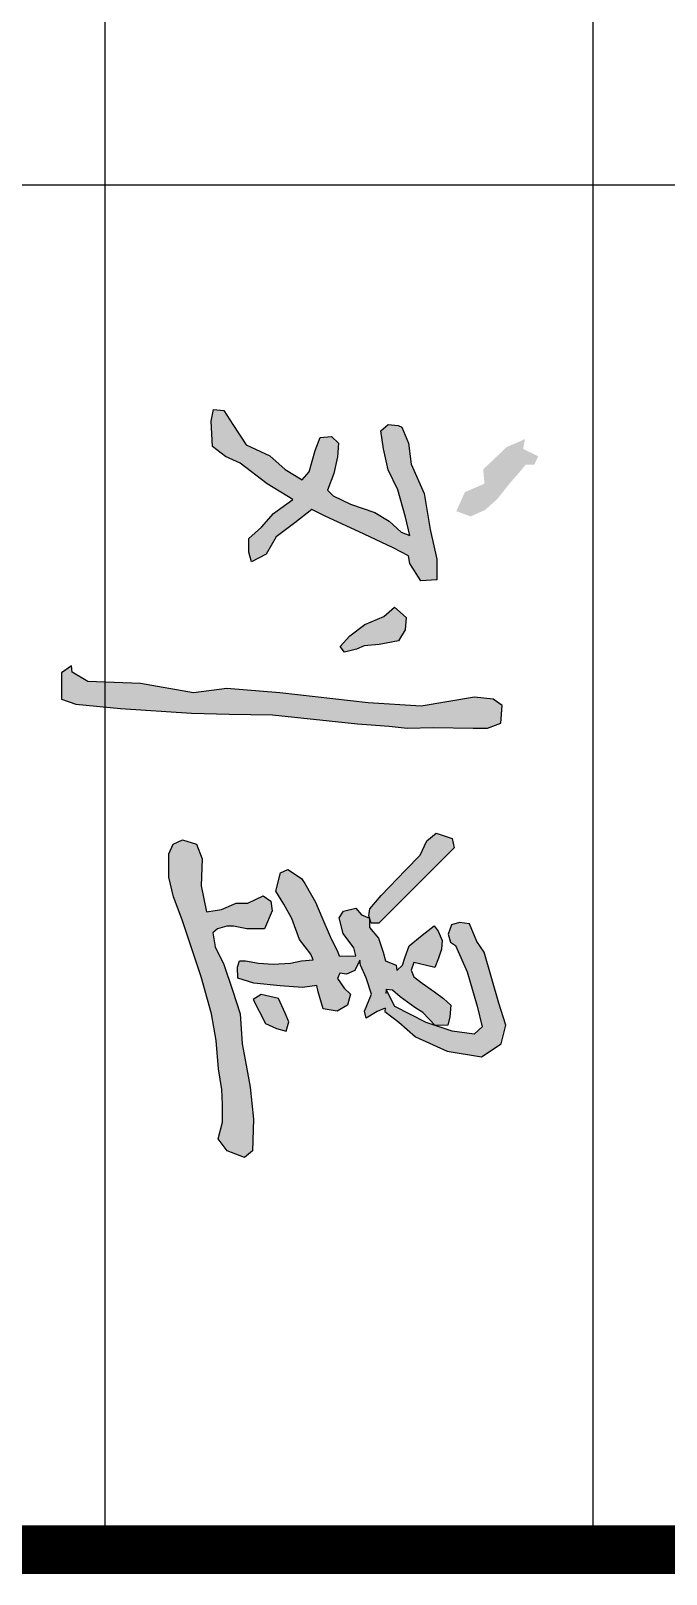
# Model space of a CAD drawing. Header units: millimetres. Extents: x 539196 to 807275, y 431843 to 1156631.
# Drawn here: x 624703 to 626544, y 600972 to 605444 of the extents above; entities that cross this region are included whole.
import ezdxf

# ---------------------------------------------------------------- set-up
doc = ezdxf.new("R2010")
doc.units = ezdxf.units.MM
doc.header["$MEASUREMENT"] = 0
doc.layers.add('PUB_TITLE', color=4, linetype='Continuous')
doc.layers.add('SIG_TEXT', color=7, linetype='Continuous')

# ---------------------------------------------------------------- blocks, each defined once
blk = doc.blocks.new('A$C252E1BA3')
at = {"layer": 'SIG_TEXT', "lineweight": 25}
h = blk.add_hatch(color=1, dxfattribs=at)
h.paths.add_polyline_path([(714.2, 922.6), (714.2, 955), (702.8, 984.6), (663.4, 987.4), (649.3, 967.7), (645.1, 925.4), (664.8, 805.8), (657.8, 687.5), (635.2, 489), (625.3, 370.8), (635.2, 295.6), (614.1, 177.4), (609.8, 59.1), (588.7, 23.9), (574.6, 22.5), (590.1, 0), (649.3, 0), (660.6, 32.4), (670.4, 132.3), (680.3, 291.4), (683.1, 375.9), (684.5, 473), (704.3, 663.6), (710, 734), (714.2, 774.8), (712.8, 833.9)])
h.paths.add_polyline_path([(518.7, 755.1), (493.6, 770), (466.1, 772.4), (443.4, 746.5), (463.8, 722.2), (481.8, 679.9), (507.7, 646.1), (531.2, 624.2), (543.8, 634.4), (537.5, 661), (529.7, 678.3), (526.5, 712)])
h.paths.add_polyline_path([(269.2, 826.2), (188.4, 813), (122.4, 783.6), (75.4, 777.8), (40.1, 763.1), (36.3, 754.9), (33.8, 731.8), (48.2, 715.4), (88.4, 721.8), (135.7, 731.8), (180.3, 753.7), (241.3, 770.9), (282.3, 781), (275, 760.9), (250.4, 734.2), (231.2, 702.4), (212.1, 647.8), (193.9, 608.7), (181.2, 596), (143.8, 610.5), (106.5, 618.7), (75.6, 620.5), (61, 605.1), (62.8, 579.6), (92, 568.7), (140.2, 555), (157.5, 539.6), (134.7, 501.4), (103.8, 466.8), (79.7, 413.8), (33.7, 384), (2.7, 364), (0, 340.4), (26.4, 335.8), (82.8, 338.6), (105.6, 367.7), (120.2, 400.4), (166.7, 460.6), (202.2, 518.8), (221.3, 491.6), (233.1, 475.2), (264.1, 447.9), (289.6, 419.7), (319.6, 419.7), (341.5, 426.1), (324.2, 458.8), (285.9, 480.9), (254.1, 522.7), (224, 560.9), (238.6, 589.1), (279.5, 678.3), (310.5, 743.7), (327.9, 777.8), (345.6, 780.7), (383.9, 805), (382, 840.9), (335.3, 840.9)])
h.paths.add_polyline_path([(141.5, 1025.7), (123.8, 1040.4), (123.8, 1059.5), (104.9, 1068.5), (88.6, 1034.5), (66.6, 1038.9), (84.2, 997.8), (116.5, 964.1), (134.1, 945), (166.4, 948), (185.5, 903.9), (228.1, 884.9), (239.8, 917.1), (225.2, 949.4), (200.2, 977.3), (165, 1005.2)])
blk.add_hatch(color=1, dxfattribs=at).paths.add_polyline_path([(1316.4, 759.3), (1340.3, 791.6), (1351.3, 809.5), (1380.4, 837.3), (1379.5, 865.7), (1360.7, 870), (1335.1, 872.5), (1319.9, 856.1), (1305.3, 835.7), (1285.7, 808.5), (1271.2, 789.7), (1256.7, 783.8), (1239.6, 789.7), (1245.6, 815.3), (1250.7, 836.6), (1229.4, 845.1), (1209.8, 851.9), (1190.2, 852.8), (1168.9, 844.2), (1157, 834.9), (1178.3, 808.5), (1202.1, 779.5), (1228.6, 769.3), (1245.6, 764.2), (1257.5, 751.4), (1245.6, 749.7), (1235.4, 725.9), (1215.8, 720.8), (1185.1, 710.6), (1161.2, 690.3), (1139.9, 690.3), (1132.3, 672.2), (1117.8, 659.5), (1124.6, 632.2), (1139.1, 622), (1174, 631.4), (1206.4, 655.2), (1224.3, 659.5), (1225.2, 642.4), (1224.3, 622), (1215.8, 619.4), (1180.8, 602.4), (1137.4, 583.7), (1104.1, 569.2), (1062.4, 545.4), (1051.3, 537.7), (1030.8, 507), (1038.5, 490.9), (1079.4, 480.6), (1108.4, 498.5), (1140.8, 516.4), (1187.7, 533.4), (1220.9, 559), (1233.7, 564.1), (1235.4, 537.7), (1240.5, 513), (1243.1, 474.7), (1240.5, 441.5), (1235.4, 412.5), (1235.4, 398.9), (1249.9, 394.6), (1274.6, 395.5), (1285.7, 431.2), (1291.6, 490), (1295, 540.2), (1290.5, 572.4), (1305.4, 575.1), (1343.3, 586.3), (1348.6, 617.7), (1335.3, 641.1), (1310.2, 647.5), (1296.9, 633.7), (1275.1, 618.8), (1263.4, 624.1), (1265.5, 639), (1257.5, 657.6), (1234.1, 668.8), (1245.2, 669.9), (1273.5, 682.6), (1310.2, 694.9), (1348.6, 678.9), (1364.1, 682.6), (1348.8, 707.7), (1342, 725.2), (1348.8, 724.9), (1373, 756.1), (1406, 793.3), (1438, 864.3), (1451, 941.3), (1421.6, 985.5), (1380, 995.8), (1330.6, 980.3), (1216.2, 947.4), (1191.9, 930.9), (1153, 914.5), (1149.5, 892), (1154.7, 873.8), (1175.5, 866.9), (1193.7, 872), (1201.5, 883.3), (1260.4, 909.3), (1337.5, 931.8), (1383.4, 943), (1399.9, 924.9), (1393, 875.5), (1373.9, 817.5), (1337.9, 747.1), (1299.9, 727.4), (1301, 742.2)])
h = blk.add_hatch(color=1, dxfattribs=at)
h.paths.add_polyline_path([(1089.3, 716.7), (1118.9, 691.3), (1134.7, 688.6), (1151.2, 694.1), (1151.5, 711), (1073.8, 788.6), (982.2, 880.2), (961.3, 875.5), (949.6, 839.8), (966.8, 819.1), (998.5, 804), (1032.2, 771)])
h.paths.add_polyline_path([(1319.9, 486.1), (1311.3, 447.5), (1322, 429.3), (1375.7, 457.1), (1387.5, 481.8), (1392.9, 503.3), (1372.5, 509.7), (1353.1, 501.1)])
h.paths.add_polyline_path([(1125.5, 325.2), (1067.6, 313.4), (1007.4, 315.6), (974.2, 302.7), (964.5, 271.6), (974.2, 250.1), (995.6, 240.5), (1048.2, 240.5), (1092.3, 251.2), (1143.8, 270.5), (1197.5, 288.7), (1271.5, 313.4), (1354.2, 335.9), (1414.3, 346.7), (1477.7, 352), (1523.8, 359.5), (1557.1, 360.6), (1596.8, 360.6), (1634.4, 350.9), (1661.3, 371.3), (1676.3, 409.9), (1661.3, 428.2), (1590.4, 430.3), (1518.5, 422.8), (1469.1, 414.2), (1421.8, 404.6), (1354.4, 400.7), (1301.6, 383.1), (1243.6, 363.8), (1203.9, 344.5), (1172.8, 339.2), (1164.2, 349.9), (1157.7, 370.3), (1157.7, 385.3), (1164.2, 415.3), (1164.2, 438.9), (1164.2, 455), (1123.4, 472.2), (1101.9, 468.9), (1090.1, 451.8), (1106.2, 417.5), (1106.2, 391.7), (1120.2, 358.5)])
at = {"layer": 'SIG_TEXT', "color": 1, "lineweight": 25}
for points in [[(702.8, 984.6), (663.4, 987.4), (649.3, 967.7), (645.1, 925.4), (664.8, 805.8), (657.8, 687.5), (635.2, 489), (625.3, 370.8), (635.2, 295.6), (614.1, 177.4), (609.8, 59.1), (588.7, 23.9), (574.6, 22.5), (590.1, 0), (649.3, 0), (660.6, 32.4), (670.4, 132.3), (680.3, 291.4), (683.1, 375.9), (684.5, 473), (704.3, 663.6), (710, 734), (714.2, 774.8), (712.8, 833.9), (714.2, 922.6), (714.2, 955), (702.8, 984.6)], [(1342, 725.2), (1348.8, 724.9), (1373, 756.1), (1406, 793.3), (1438, 864.3), (1451, 941.3), (1421.6, 985.5), (1380, 995.8), (1330.6, 980.3), (1216.2, 947.4), (1191.9, 930.9), (1153, 914.5), (1149.5, 892), (1154.7, 873.8), (1175.5, 866.9), (1193.7, 872), (1201.5, 883.3)], [(1201.5, 883.3), (1260.4, 909.3), (1337.5, 931.8), (1383.4, 943), (1399.9, 924.9), (1393, 875.5), (1373.9, 817.5), (1337.9, 747.1), (1299.9, 727.4), (1308.9, 727)], [(982.2, 880.2), (1073.8, 788.6), (1151.5, 711), (1151.2, 694.1), (1134.7, 688.6), (1118.9, 691.3), (1089.3, 716.7), (1032.2, 771), (998.5, 804), (966.8, 819.1), (949.6, 839.8), (961.3, 875.5), (982.2, 880.2)], [(1342, 725.2), (1348.8, 707.7), (1364.1, 682.6), (1348.6, 678.9), (1310.2, 694.9), (1273.5, 682.6), (1245.2, 669.9), (1234.1, 668.8), (1257.5, 657.6), (1265.5, 639), (1263.4, 624.1), (1275.1, 618.8), (1296.9, 633.7), (1310.2, 647.5), (1335.3, 641.1), (1348.6, 617.7), (1343.3, 586.3), (1305.4, 575.1), (1290.5, 572.4), (1295, 540.2), (1291.6, 490), (1285.7, 431.2), (1274.6, 395.5), (1249.9, 394.6), (1235.4, 398.9), (1235.4, 412.5), (1240.5, 441.5), (1243.1, 474.7), (1240.5, 513), (1235.4, 537.7), (1233.7, 564.1), (1220.9, 559), (1187.7, 533.4), (1140.8, 516.4), (1108.4, 498.5), (1079.4, 480.6), (1038.5, 490.9), (1030.8, 507), (1051.3, 537.7), (1062.4, 545.4), (1104.1, 569.2), (1137.4, 583.7), (1180.8, 602.4), (1215.8, 619.4), (1224.3, 622), (1225.2, 642.4), (1224.3, 659.5), (1224.3, 659.5), (1206.4, 655.2), (1174, 631.4), (1139.1, 622), (1124.6, 632.2), (1117.8, 659.5), (1132.3, 672.2), (1139.9, 690.3), (1161.2, 690.3), (1185.1, 710.6), (1215.8, 720.8), (1235.4, 725.9), (1245.6, 749.7), (1257.5, 751.4), (1245.6, 764.2), (1228.6, 769.3), (1202.1, 779.5), (1178.3, 808.5), (1157, 834.9), (1168.9, 844.2), (1190.2, 852.8), (1209.8, 851.9), (1229.4, 845.1), (1250.7, 836.6), (1245.6, 815.3), (1239.6, 789.7), (1256.7, 783.8), (1271.2, 789.7), (1285.7, 808.5), (1305.3, 835.7), (1319.9, 856.1), (1335.1, 872.5), (1360.7, 870), (1379.5, 865.7), (1380.4, 837.3), (1351.3, 809.5), (1340.3, 791.6), (1316.4, 759.3), (1301, 742.2), (1299.9, 727.4)], [(40.1, 763.1), (75.4, 777.8), (122.4, 783.6), (188.4, 813), (269.2, 826.2), (335.3, 840.9), (382, 840.9), (383.9, 805), (345.6, 780.7), (327.9, 777.8)], [(327.9, 777.8), (310.5, 743.7), (279.5, 678.3), (238.6, 589.1), (224, 560.9), (254.1, 522.7), (285.9, 480.9), (324.2, 458.8), (341.5, 426.1), (319.6, 419.7), (289.6, 419.7), (264.1, 447.9), (233.1, 475.2), (221.3, 491.6), (202.2, 518.8), (166.7, 460.6), (120.2, 400.4), (105.6, 367.7), (82.8, 338.6), (26.4, 335.8), (0, 340.4), (2.7, 364), (33.7, 384), (79.7, 413.8), (103.8, 466.8), (134.7, 501.4), (157.5, 539.6), (140.2, 555), (92, 568.7), (62.8, 579.6), (61, 605.1), (75.6, 620.5), (106.5, 618.7), (143.8, 610.5), (181.2, 596), (193.9, 608.7), (212.1, 647.8), (231.2, 702.4), (250.4, 734.2), (275, 760.9), (282.3, 781), (241.3, 770.9), (180.3, 753.7), (135.7, 731.8), (88.4, 721.8), (48.2, 715.4), (33.8, 731.8), (36.3, 754.9), (40.1, 763.1)], [(518.7, 755.1), (526.5, 712), (529.7, 678.3), (537.5, 661), (543.8, 634.4), (531.2, 624.2), (507.7, 646.1), (481.8, 679.9), (463.8, 722.2), (443.4, 746.5), (466.1, 772.4), (493.6, 770), (518.7, 755.1)], [(1353.1, 501.1), (1319.9, 486.1), (1311.3, 447.5), (1322, 429.3), (1375.7, 457.1), (1387.5, 481.8), (1392.9, 503.3), (1372.5, 509.7), (1353.1, 501.1)], [(1123.4, 472.2), (1164.2, 455), (1164.2, 438.9), (1164.2, 415.3), (1157.7, 385.3), (1157.7, 370.3), (1164.2, 349.9), (1172.8, 339.2), (1203.9, 344.5), (1243.6, 363.8), (1301.6, 383.1), (1354.4, 400.7), (1421.8, 404.6), (1469.1, 414.2), (1518.5, 422.8), (1590.4, 430.3), (1661.3, 428.2), (1676.3, 409.9), (1661.3, 371.3), (1634.4, 350.9), (1596.8, 360.6), (1557.1, 360.6), (1523.8, 359.5), (1477.7, 352), (1414.3, 346.7), (1354.2, 335.9), (1271.5, 313.4), (1197.5, 288.7), (1143.8, 270.5), (1092.3, 251.2), (1048.2, 240.5), (995.6, 240.5), (974.2, 250.1), (964.5, 271.6), (974.2, 302.7), (1007.4, 315.6), (1067.6, 313.4), (1125.5, 325.2), (1120.2, 358.5), (1106.2, 391.7), (1106.2, 417.5), (1090.1, 451.8), (1101.9, 468.9), (1123.4, 472.2)]]:
    blk.add_lwpolyline(points, dxfattribs=at)
blk = doc.blocks.new('图签11')
for p, q in [((3665960.4, -346170.3), (3665960.4, -355199.7)), ((3661955.9, -351170.3), (3668755.9, -351170.3)), ((3661955.9, -352170.3), (3668755.9, -352170.3))]:
    blk.add_line(p, q)
at = {"layer": 'PUB_TITLE', "const_width": 100}
blk.add_lwpolyline([(3661955.9, -326170.7), (3668755.9, -326170.7), (3668755.9, -366170.3), (3661955.9, -366170.3)], close=True, dxfattribs=at)
at = {"xscale": 0.9142857138067484, "yscale": 0.9142857142724097, "zscale": 0.9142857142857145}
blk.add_blockref('A$C252E1BA3', (3666419.8, -352259), dxfattribs=at)

msp = doc.modelspace()

# ---------------------------------------------------------------- linework, layer by layer
at = {"layer": 'PUB_TITLE', "const_width": 100}
msp.add_lwpolyline([(604402.6, 601043), (661802.6, 601043), (661802.6, 681643), (604402.6, 681643)], close=True, dxfattribs=at)

# ---------------------------------------------------------------- block references
at = {"xscale": 1.41428571427241, "yscale": 1.41428571427241, "zscale": 1.414285714285714, "rotation": 270}
msp.add_blockref('图签11', (1122986.5, 5789712.1), dxfattribs=at)

doc.saveas('drawing.dxf')
